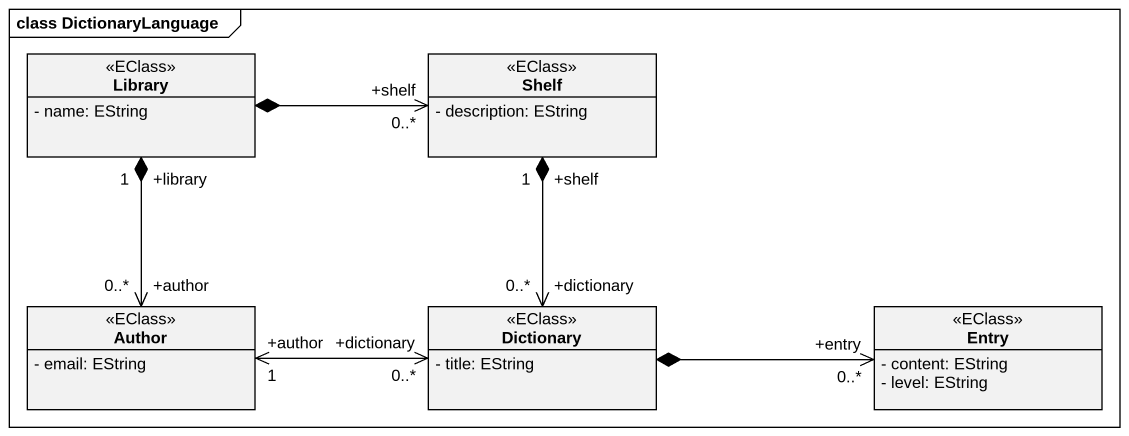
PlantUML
@startuml
mainframe class DictionaryLanguage
hide circle
hide empty members
skinparam classAttributeIconSize 0
class Library <<EClass>> {
  - name: EString
}
class Shelf <<EClass>> {
  - description: EString
}
class Author <<EClass>> {
  - email: EString
}
class Dictionary <<EClass>> {
  - title: EString
}
class Entry <<EClass>> {
  - content: EString
  - level: EString
}
Library *-right-> "+shelf\n0..*" Shelf
Library "+library\n1" *--> "+author\n0..*" Author
Shelf "+shelf\n1" *--> "+dictionary\n0..*" Dictionary
Author "+author\n1" <-right-> "+dictionary\n0..*" Dictionary
Dictionary *-right-> "+entry\n0..*" Entry
@enduml
